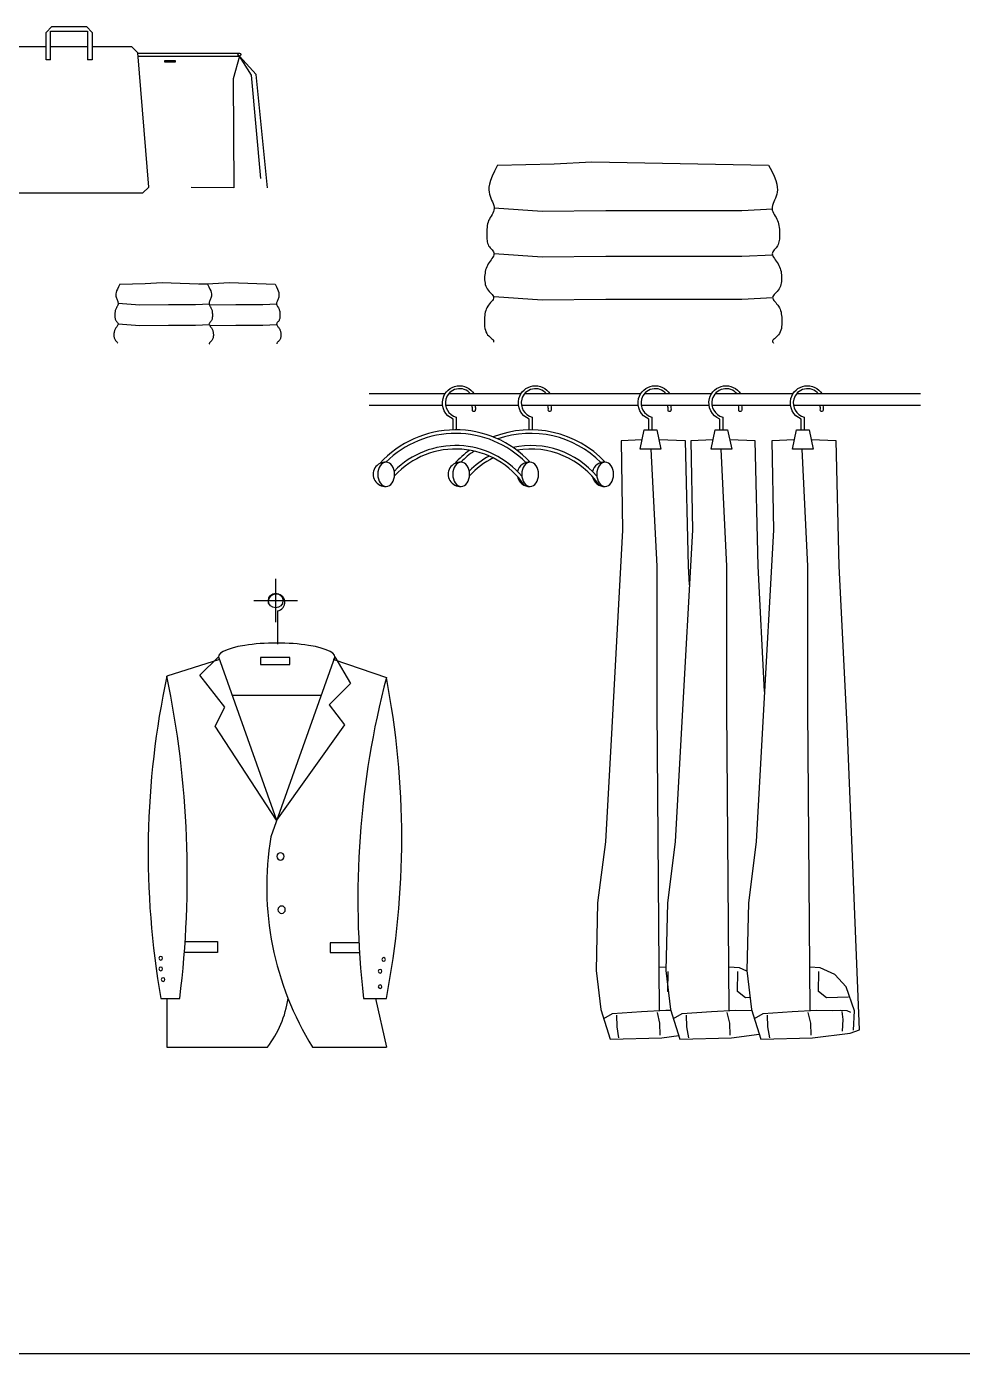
# Model space of a CAD drawing. Header units: inches. Extents: x 8.4 to 50.9, y 14.4 to 39.2.
# Drawn here: x 18.001 to 19.613, y 21.333 to 23.618 of the extents above; entities that cross this region are included whole.
import ezdxf

# ---------------------------------------------------------------- set-up
doc = ezdxf.new("R2010")
doc.units = ezdxf.units.IN
doc.header["$MEASUREMENT"] = 0
for name, color, linetype in [('02', 2, 'Continuous'), ('1', 1, 'Continuous'), ('4', 4, 'Continuous')]:
    doc.layers.add(name, color=color, linetype=linetype)

msp = doc.modelspace()

# ---------------------------------------------------------------- linework, layer by layer
at = {"layer": '02'}
for p, q in [((18.0347, 23.6082), (18.0447, 23.6182)), ((18.0347, 23.561), (18.0347, 23.6082)), ((18.0427, 23.6102), (18.1063, 23.6102)), ((18.0427, 23.561), (18.0427, 23.6102)), ((18.0447, 23.6182), (18.1043, 23.6182)), ((18.1043, 23.6182), (18.1143, 23.6082)), ((18.1063, 23.6102), (18.1063, 23.561)), ((18.1143, 23.6082), (18.1143, 23.561)), ((18.1929, 23.5724), (18.3679, 23.5724)), ((18.1933, 23.5674), (18.3679, 23.5674)), ((18.3679, 23.5674), (18.3572, 23.5281)), ((18.3966, 23.5355), (18.3679, 23.5674)), ((18.3887, 23.5347), (18.3679, 23.5674)), ((18.0427, 23.561), (18.0347, 23.561)), ((18.1143, 23.561), (18.1063, 23.561)), ((18.3572, 23.5281), (18.3583, 23.3405)), ((18.4049, 23.3566), (18.3887, 23.5347)), ((18.4161, 23.3404), (18.3966, 23.5355)), ((18.3583, 23.3405), (18.285, 23.3411)), ((18.4303, 22.5921), (18.4303, 22.6671)), ((18.3928, 22.6296), (18.4678, 22.6296)), ((18.4333, 22.6121), (18.4333, 22.5543)), ((18.3333, 22.5283), (18.243, 22.4992)), ((18.2997, 22.5012), (18.3318, 22.5324)), ((18.3318, 22.5324), (18.432, 22.2512)), ((18.5321, 22.5324), (18.4218, 22.2227)), ((18.5307, 22.5283), (18.621, 22.4971)), ((18.5321, 22.5324), (18.5591, 22.4869)), ((18.3426, 22.4461), (18.2997, 22.5012)), ((18.5085, 22.4661), (18.3554, 22.4661)), ((18.5591, 22.4869), (18.5223, 22.4502)), ((18.3263, 22.4135), (18.3426, 22.4461)), ((18.5223, 22.4502), (18.5489, 22.4155)), ((18.432, 22.2512), (18.3263, 22.4135)), ((18.5489, 22.4155), (18.432, 22.2512)), ((18.2744, 22.0424), (18.3303, 22.0424)), ((18.3303, 22.0424), (18.3303, 22.0237)), ((18.5737, 22.0403), (18.5244, 22.0403)), ((18.5244, 22.0403), (18.5244, 22.0237)), ((18.3303, 22.0237), (18.273, 22.0237)), ((18.5244, 22.0237), (18.5746, 22.0237)), ((18.2326, 21.9444), (18.265, 21.9444)), ((18.243, 21.9444), (18.243, 21.8604)), ((18.5816, 21.9444), (18.621, 21.9444)), ((18.602, 21.9444), (18.621, 21.8604)), ((18.243, 21.8604), (18.416, 21.8604)), ((18.4937, 21.8604), (18.621, 21.8604))]:
    msp.add_line(p, q, dxfattribs=at)
for points in [[(18.0347, 23.583), (17.9629, 23.583), (17.9529, 23.573), (17.9412, 23.3416), (17.9512, 23.3316), (18.2017, 23.3316), (18.2117, 23.3416), (18.1928, 23.573), (18.1828, 23.583), (18.1143, 23.583)], [(18.1063, 23.583), (18.0427, 23.583)], [(18.8126, 23.3792), (18.91, 23.3817), (18.9749, 23.3855), (19.2795, 23.3792)], [(18.8126, 23.3792), (18.8074, 23.369), (18.8034, 23.3604), (18.8005, 23.3531), (18.7987, 23.347), (18.7977, 23.3417), (18.7975, 23.3372), (18.7978, 23.3332), (18.7986, 23.3296), (18.7997, 23.3261), (18.801, 23.3227), (18.8023, 23.3194), (18.8037, 23.3162), (18.8049, 23.3132), (18.8059, 23.3102), (18.8065, 23.3074), (18.8067, 23.3046), (18.8063, 23.302), (18.8056, 23.2994), (18.8044, 23.2968), (18.803, 23.2943), (18.8015, 23.2918), (18.8, 23.2892), (18.7985, 23.2866), (18.7972, 23.2839), (18.7962, 23.2811), (18.7954, 23.2782), (18.7949, 23.2753), (18.7945, 23.2723), (18.7943, 23.2693), (18.7942, 23.2663), (18.7941, 23.2633), (18.7941, 23.2604), (18.7941, 23.2576), (18.7942, 23.2549), (18.7943, 23.2523), (18.7945, 23.2497), (18.7949, 23.2473), (18.7954, 23.245), (18.7962, 23.2428), (18.7972, 23.2408), (18.7985, 23.2389), (18.8, 23.2371), (18.8015, 23.2353), (18.803, 23.2337), (18.8044, 23.232), (18.8055, 23.2304), (18.8062, 23.2287), (18.8065, 23.2269), (18.8062, 23.225), (18.8054, 23.223), (18.8043, 23.2209), (18.8029, 23.2188), (18.8013, 23.2165), (18.7996, 23.2142), (18.7979, 23.2118), (18.7964, 23.2094), (18.795, 23.2069), (18.7938, 23.2043), (18.7928, 23.2017), (18.792, 23.199), (18.7914, 23.1963), (18.7909, 23.1936), (18.7905, 23.1908), (18.7903, 23.1879), (18.7902, 23.1851), (18.7903, 23.1822), (18.7905, 23.1793), (18.7909, 23.1765), (18.7914, 23.1737), (18.7923, 23.1711), (18.7933, 23.1686), (18.7947, 23.1663), (18.7963, 23.1641), (18.798, 23.1621), (18.7999, 23.1602), (18.8016, 23.1585), (18.8032, 23.1568), (18.8046, 23.1552), (18.8055, 23.1535), (18.8058, 23.1519), (18.8056, 23.1502), (18.8049, 23.1484), (18.8037, 23.1466), (18.8022, 23.1447), (18.8006, 23.1428), (18.7988, 23.1407), (18.7971, 23.1386), (18.7955, 23.1364), (18.7942, 23.134), (18.793, 23.1316), (18.7921, 23.129), (18.7914, 23.1264), (18.7908, 23.1236), (18.7904, 23.1207), (18.7901, 23.1177), (18.7899, 23.1146), (18.7898, 23.1114), (18.7898, 23.1081), (18.7899, 23.1047), (18.7902, 23.1015), (18.7907, 23.0983), (18.7915, 23.0953), (18.7925, 23.0924), (18.7938, 23.0898), (18.7954, 23.0875), (18.7973, 23.0855), (18.7992, 23.0837), (18.8011, 23.0821), (18.8028, 23.0806), (18.8042, 23.0792), (18.8053, 23.0779), (18.8058, 23.0767), (18.8058, 23.0754), (18.8054, 23.0746)], [(19.2795, 23.3792), (19.2848, 23.369), (19.2888, 23.3604), (19.2916, 23.3531), (19.2935, 23.347), (19.2944, 23.3417), (19.2947, 23.3372), (19.2943, 23.3332), (19.2936, 23.3296), (19.2925, 23.3261), (19.2912, 23.3227), (19.2898, 23.3194), (19.2885, 23.3162), (19.2873, 23.3132), (19.2863, 23.3102), (19.2856, 23.3074), (19.2855, 23.3046), (19.2858, 23.302), (19.2866, 23.2994), (19.2877, 23.2968), (19.2891, 23.2943), (19.2906, 23.2918), (19.2922, 23.2892), (19.2937, 23.2866), (19.2949, 23.2839), (19.296, 23.2811), (19.2967, 23.2782), (19.2973, 23.2753), (19.2976, 23.2723), (19.2979, 23.2693), (19.298, 23.2663), (19.298, 23.2633), (19.298, 23.2604), (19.298, 23.2576), (19.298, 23.2549), (19.2979, 23.2523), (19.2976, 23.2497), (19.2973, 23.2473), (19.2967, 23.245), (19.296, 23.2428), (19.2949, 23.2408), (19.2937, 23.2389), (19.2922, 23.2371), (19.2906, 23.2353), (19.2891, 23.2337), (19.2878, 23.232), (19.2867, 23.2304), (19.2859, 23.2287), (19.2857, 23.2269), (19.2859, 23.225), (19.2867, 23.223), (19.2878, 23.2209), (19.2893, 23.2188), (19.2909, 23.2165), (19.2925, 23.2142), (19.2942, 23.2118), (19.2958, 23.2094), (19.2972, 23.2069), (19.2983, 23.2043), (19.2993, 23.2017), (19.3001, 23.199), (19.3008, 23.1963), (19.3013, 23.1936), (19.3016, 23.1908), (19.3018, 23.1879), (19.3019, 23.1851), (19.3019, 23.1822), (19.3017, 23.1793), (19.3013, 23.1765), (19.3007, 23.1737), (19.2999, 23.1711), (19.2988, 23.1686), (19.2975, 23.1663), (19.2959, 23.1641), (19.2941, 23.1621), (19.2923, 23.1602), (19.2905, 23.1585), (19.2889, 23.1568), (19.2876, 23.1552), (19.2867, 23.1535), (19.2863, 23.1519), (19.2865, 23.1502), (19.2873, 23.1484), (19.2884, 23.1466), (19.2899, 23.1447), (19.2916, 23.1428), (19.2933, 23.1407), (19.2951, 23.1386), (19.2966, 23.1364), (19.298, 23.134), (19.2991, 23.1316), (19.3, 23.129), (19.3008, 23.1264), (19.3013, 23.1236), (19.3018, 23.1207), (19.3021, 23.1177), (19.3023, 23.1146), (19.3024, 23.1114), (19.3024, 23.1081), (19.3022, 23.1047), (19.3019, 23.1015), (19.3014, 23.0983), (19.3007, 23.0953), (19.2996, 23.0924), (19.2983, 23.0898), (19.2967, 23.0875), (19.2949, 23.0855), (19.293, 23.0837), (19.2911, 23.0821), (19.2894, 23.0806), (19.2879, 23.0792), (19.2868, 23.0779), (19.2863, 23.0767), (19.2864, 23.0754), (19.287, 23.0741), (19.288, 23.0727), (19.288, 23.0727)], [(18.8066, 23.306), (18.8896, 23.3003), (18.9991, 23.3016), (19.2331, 23.3016), (19.2865, 23.3041)], [(18.8066, 23.2271), (18.8896, 23.2214), (18.9991, 23.2227), (19.2331, 23.2227), (19.2865, 23.2253)], [(18.1618, 23.1745), (18.1594, 23.1699), (18.1576, 23.1661), (18.1563, 23.1628), (18.1555, 23.16), (18.155, 23.1577), (18.1549, 23.1556), (18.1551, 23.1538), (18.1554, 23.1522), (18.1559, 23.1506), (18.1565, 23.1491), (18.1571, 23.1476), (18.1577, 23.1462), (18.1583, 23.1448), (18.1587, 23.1435), (18.159, 23.1422), (18.1591, 23.141), (18.1589, 23.1398), (18.1586, 23.1386), (18.1581, 23.1374), (18.1574, 23.1363), (18.1567, 23.1352), (18.1561, 23.134), (18.1554, 23.1328), (18.1548, 23.1316), (18.1544, 23.1304), (18.154, 23.1291), (18.1538, 23.1277), (18.1536, 23.1264), (18.1535, 23.1251), (18.1534, 23.1237), (18.1534, 23.1224), (18.1534, 23.1211), (18.1534, 23.1198), (18.1534, 23.1186), (18.1535, 23.1174), (18.1536, 23.1162), (18.1538, 23.1152), (18.154, 23.1141), (18.1544, 23.1131), (18.1548, 23.1122), (18.1554, 23.1114), (18.1561, 23.1105), (18.1567, 23.1098), (18.1574, 23.109), (18.158, 23.1083), (18.1585, 23.1075), (18.1589, 23.1068), (18.159, 23.106), (18.1589, 23.1051), (18.1585, 23.1042), (18.158, 23.1033), (18.1574, 23.1023), (18.1567, 23.1013), (18.1559, 23.1003), (18.1551, 23.0992), (18.1544, 23.0981), (18.1538, 23.097), (18.1533, 23.0958), (18.1528, 23.0946), (18.1525, 23.0934), (18.1522, 23.0922), (18.152, 23.091), (18.1518, 23.0897), (18.1517, 23.0884), (18.1517, 23.0872), (18.1517, 23.0859), (18.1518, 23.0846), (18.152, 23.0833), (18.1522, 23.0821), (18.1526, 23.0809), (18.1531, 23.0797), (18.1537, 23.0787), (18.1544, 23.0777), (18.1552, 23.0768), (18.156, 23.076), (18.1568, 23.0752), (18.1575, 23.0744), (18.1581, 23.0737), (18.1585, 23.073), (18.1585, 23.0729)], [(18.1618, 23.1745), (18.2056, 23.1756), (18.2348, 23.1774), (18.313, 23.1745)], [(18.2985, 23.175), (18.3218, 23.1756), (18.351, 23.1774), (18.4292, 23.1745)], [(18.313, 23.1745), (18.3153, 23.1699), (18.3171, 23.1661), (18.3184, 23.1628), (18.3192, 23.16), (18.3197, 23.1577), (18.3198, 23.1556), (18.3196, 23.1538), (18.3193, 23.1522), (18.3188, 23.1506), (18.3182, 23.1491), (18.3176, 23.1476), (18.317, 23.1462), (18.3164, 23.1448), (18.316, 23.1435), (18.3157, 23.1422), (18.3156, 23.141), (18.3158, 23.1398), (18.3162, 23.1386), (18.3167, 23.1374), (18.3173, 23.1363), (18.318, 23.1352), (18.3187, 23.134), (18.3193, 23.1328), (18.3199, 23.1316), (18.3204, 23.1304), (18.3207, 23.1291), (18.321, 23.1277), (18.3211, 23.1264), (18.3212, 23.1251), (18.3213, 23.1237), (18.3213, 23.1224), (18.3213, 23.1211), (18.3213, 23.1198), (18.3213, 23.1186), (18.3212, 23.1174), (18.3211, 23.1162), (18.321, 23.1152), (18.3207, 23.1141), (18.3204, 23.1131), (18.3199, 23.1122), (18.3193, 23.1114), (18.3187, 23.1105), (18.318, 23.1098), (18.3173, 23.109), (18.3167, 23.1083), (18.3162, 23.1075), (18.3159, 23.1068), (18.3157, 23.106), (18.3159, 23.1051), (18.3162, 23.1042), (18.3167, 23.1033), (18.3173, 23.1023), (18.3181, 23.1013), (18.3188, 23.1003), (18.3196, 23.0992), (18.3203, 23.0981), (18.3209, 23.097), (18.3214, 23.0958), (18.3219, 23.0946), (18.3222, 23.0934), (18.3225, 23.0922), (18.3228, 23.091), (18.3229, 23.0897), (18.323, 23.0884), (18.3231, 23.0872), (18.323, 23.0859), (18.3229, 23.0846), (18.3228, 23.0833), (18.3225, 23.0821), (18.3221, 23.0809), (18.3217, 23.0797), (18.3211, 23.0787), (18.3203, 23.0777), (18.3195, 23.0768), (18.3187, 23.076), (18.3179, 23.0752), (18.3172, 23.0744), (18.3166, 23.0737), (18.3162, 23.073), (18.316, 23.0722), (18.316, 23.072)], [(18.4292, 23.1745), (18.4316, 23.1699), (18.4334, 23.1661), (18.4347, 23.1628), (18.4355, 23.16), (18.4359, 23.1577), (18.436, 23.1556), (18.4359, 23.1538), (18.4355, 23.1522), (18.435, 23.1506), (18.4345, 23.1491), (18.4338, 23.1476), (18.4332, 23.1462), (18.4327, 23.1448), (18.4323, 23.1435), (18.432, 23.1422), (18.4319, 23.141), (18.432, 23.1398), (18.4324, 23.1386), (18.4329, 23.1374), (18.4335, 23.1363), (18.4342, 23.1352), (18.4349, 23.134), (18.4356, 23.1328), (18.4362, 23.1316), (18.4366, 23.1304), (18.437, 23.1291), (18.4372, 23.1277), (18.4374, 23.1264), (18.4375, 23.1251), (18.4375, 23.1237), (18.4375, 23.1224), (18.4375, 23.1211), (18.4375, 23.1198), (18.4375, 23.1186), (18.4375, 23.1174), (18.4374, 23.1162), (18.4372, 23.1152), (18.437, 23.1141), (18.4366, 23.1131), (18.4362, 23.1122), (18.4356, 23.1114), (18.4349, 23.1105), (18.4342, 23.1098), (18.4335, 23.109), (18.4329, 23.1083), (18.4324, 23.1075), (18.4321, 23.1068), (18.432, 23.106), (18.4321, 23.1051), (18.4324, 23.1042), (18.433, 23.1033), (18.4336, 23.1023), (18.4343, 23.1013), (18.4351, 23.1003), (18.4358, 23.0992), (18.4365, 23.0981), (18.4372, 23.097), (18.4377, 23.0958), (18.4381, 23.0946), (18.4385, 23.0934), (18.4388, 23.0922), (18.439, 23.091), (18.4392, 23.0897), (18.4393, 23.0884), (18.4393, 23.0872), (18.4393, 23.0859), (18.4392, 23.0846), (18.439, 23.0833), (18.4387, 23.0821), (18.4384, 23.0809), (18.4379, 23.0797), (18.4373, 23.0787), (18.4366, 23.0777), (18.4358, 23.0768), (18.435, 23.076), (18.4342, 23.0752), (18.4334, 23.0744), (18.4328, 23.0737), (18.4324, 23.073), (18.4323, 23.0722), (18.4323, 23.072)], [(18.8066, 23.1534), (18.8896, 23.1477), (18.9991, 23.1489), (19.2331, 23.1489), (19.2865, 23.1515)], [(18.159, 23.1416), (18.1964, 23.139), (18.2457, 23.1396), (18.2921, 23.1396), (18.3161, 23.1407)], [(18.316, 23.139), (18.3619, 23.1396), (18.4083, 23.1396), (18.4324, 23.1407)], [(18.159, 23.1061), (18.1964, 23.1035), (18.2457, 23.1041), (18.2921, 23.1041), (18.3161, 23.1052)], [(18.3166, 23.1036), (18.3619, 23.1041), (18.4083, 23.1041), (18.4324, 23.1052)], [(18.316, 23.072), (18.3161, 23.072)], [(19.0616, 22.9066), (19.0253, 22.9047), (19.028, 22.7509), (19.0091, 22.4109), (18.9983, 22.214), (18.9848, 22.1088), (18.9821, 21.9927), (18.9902, 21.9253), (19.0064, 21.874)], [(19.143, 22.6569), (19.1414, 22.6888), (19.136, 22.9047), (19.0905, 22.9067)], [(19.1837, 22.9067), (19.1455, 22.9047), (19.1482, 22.7509), (19.1293, 22.4109), (19.1185, 22.214), (19.105, 22.1088), (19.1023, 21.9927), (19.1104, 21.9253), (19.1266, 21.874)], [(19.2722, 22.4731), (19.2616, 22.6888), (19.2562, 22.9047), (19.2125, 22.9066)], [(19.324, 22.9067), (19.285, 22.9047), (19.2877, 22.7509), (19.2688, 22.4109), (19.258, 22.214), (19.2445, 22.1088), (19.2418, 21.9927), (19.2499, 21.9253), (19.2661, 21.874)], [(19.2661, 21.874), (19.3552, 21.8767), (19.42, 21.8848), (19.4362, 21.8902), (19.4227, 22.2167), (19.4146, 22.4136), (19.4011, 22.6888), (19.3957, 22.9047), (19.3528, 22.9066)], [(19.0915, 21.9236), (19.0874, 22.4433), (19.0874, 22.6888), (19.0773, 22.8905)], [(19.2117, 21.9236), (19.2076, 22.4433), (19.2076, 22.6888), (19.1975, 22.8905)], [(19.3511, 21.9236), (19.3471, 22.4433), (19.3471, 22.6888), (19.337, 22.8905)], [(19.1024, 21.9974), (19.0909, 21.9982)], [(19.1068, 21.9556), (19.1057, 21.9565), (19.1063, 21.9906)], [(19.2419, 21.9911), (19.2291, 21.997), (19.2111, 21.9982)], [(19.2474, 21.9458), (19.2394, 21.9455), (19.2259, 21.9565), (19.2265, 21.9906)], [(19.4259, 21.8895), (19.4272, 21.923), (19.413, 21.9642), (19.3937, 21.9854), (19.3685, 21.997), (19.3506, 21.9982)], [(19.4169, 21.9468), (19.3789, 21.9455), (19.3653, 21.9565), (19.366, 21.9906)], [(18.9955, 21.9095), (19.0103, 21.9185), (19.0606, 21.9217), (19.1025, 21.9243), (19.1108, 21.9241)], [(19.0928, 21.8812), (19.0923, 21.9016), (19.088, 21.9199)], [(19.1157, 21.9095), (19.1305, 21.9185), (19.1808, 21.9217), (19.2227, 21.9243), (19.2497, 21.9236), (19.2504, 21.9237)], [(19.213, 21.8812), (19.2125, 21.9016), (19.2082, 21.9199)], [(19.2551, 21.9095), (19.27, 21.9185), (19.3202, 21.9217), (19.3621, 21.9243), (19.3892, 21.9236), (19.4033, 21.9243), (19.4143, 21.9236), (19.4207, 21.9204)], [(19.3525, 21.8812), (19.3519, 21.9016), (19.3476, 21.9199)], [(19.4069, 21.8882), (19.408, 21.9081), (19.4063, 21.9221)], [(19.0174, 21.9156), (19.0179, 21.8957), (19.0211, 21.8763)], [(19.1376, 21.9156), (19.1381, 21.8957), (19.1413, 21.8763)], [(19.277, 21.9156), (19.2776, 21.8957), (19.2808, 21.8763)], [(19.0064, 21.874), (19.0955, 21.8767), (19.1246, 21.8804)], [(19.1266, 21.874), (19.2157, 21.8767), (19.2633, 21.8827)]]:
    msp.add_lwpolyline(points, dxfattribs=at)
for points in [[(18.2392, 23.5599), (18.2573, 23.5599), (18.2573, 23.5568), (18.2392, 23.5568)], [(19.076, 22.9239), (19.0868, 22.9238), (19.094, 22.8905), (19.076, 22.8905), (19.0583, 22.8905), (19.0652, 22.9238)], [(19.198, 22.9239), (19.2088, 22.9238), (19.2161, 22.8905), (19.198, 22.8905), (19.1803, 22.8905), (19.1872, 22.9238)], [(19.3383, 22.9239), (19.3491, 22.9238), (19.3563, 22.8905), (19.3383, 22.8905), (19.3206, 22.8905), (19.3275, 22.9238)], [(18.4039, 22.5196), (18.4549, 22.5196), (18.4549, 22.5318), (18.4039, 22.5318)]]:
    msp.add_lwpolyline(points, close=True, dxfattribs=at)
for points in [[(18.7363, 22.924), (18.7363, 22.9421, -0.375799), (18.7186, 22.9775, -0.662316), (18.7721, 22.9854)], [(18.766, 22.9854, 0.616313), (18.7234, 22.9762, 0.413702), (18.7413, 22.9457), (18.7413, 22.924)], [(18.8671, 22.924), (18.8671, 22.9421, -0.375799), (18.8493, 22.9775, -0.662316), (18.9029, 22.9854)], [(18.8968, 22.9854, 0.616313), (18.8541, 22.9762, 0.413702), (18.8721, 22.9457), (18.8721, 22.924)], [(19.0733, 22.924), (19.0733, 22.9421, -0.375799), (19.0555, 22.9775, -0.662316), (19.1091, 22.9854)], [(19.103, 22.9854, 0.616313), (19.0604, 22.9762, 0.413702), (19.0783, 22.9457), (19.0783, 22.924)], [(19.1953, 22.924), (19.1953, 22.9421, -0.375799), (19.1776, 22.9775, -0.662316), (19.2311, 22.9854)], [(19.225, 22.9854, 0.616313), (19.1824, 22.9762, 0.413702), (19.2003, 22.9457), (19.2003, 22.924)], [(19.3356, 22.924), (19.3356, 22.9421, -0.375799), (19.3178, 22.9775, -0.662316), (19.3714, 22.9854)], [(19.3653, 22.9854, 0.616313), (19.3227, 22.9762, 0.413702), (19.3406, 22.9457), (19.3406, 22.924)], [(18.7738, 22.9654, -0.068798), (18.7742, 22.9574, -1.055238), (18.7692, 22.9578, 0.07858), (18.7687, 22.9654, 0.07858)], [(18.9045, 22.9654, -0.068798), (18.9049, 22.9574, -1.055238), (18.8999, 22.9578, 0.07858), (18.8994, 22.9654, 0.07858)], [(19.1108, 22.9654, -0.068798), (19.1112, 22.9574, -1.055238), (19.1062, 22.9578, 0.07858), (19.1056, 22.9654, 0.07858)], [(19.2328, 22.9654, -0.068798), (19.2332, 22.9574, -1.055238), (19.2282, 22.9578, 0.07858), (19.2277, 22.9654, 0.07858)], [(19.3731, 22.9654, -0.068798), (19.3735, 22.9574, -1.055238), (19.3685, 22.9578, 0.07858), (19.368, 22.9654, 0.07858)]]:
    msp.add_lwpolyline(points, format="xyb", dxfattribs=at)
for points in [[(18.4323, 22.189, 1), (18.4449, 22.189, 1)], [(18.4343, 22.0972, 1), (18.4469, 22.0972, 1)], [(18.2292, 22.0135, 1), (18.2355, 22.0135, 1)], [(18.6132, 22.0115, 1), (18.6195, 22.0115, 1)], [(18.2292, 21.9952, 1), (18.2355, 21.9952, 1)], [(18.607, 21.9911, 1), (18.6133, 21.9911, 1)], [(18.2332, 21.9768, 1), (18.2395, 21.9768, 1)], [(18.607, 21.9646, 1), (18.6133, 21.9646, 1)]]:
    msp.add_lwpolyline(points, format="xyb", close=True, dxfattribs=at)
for centre, radius in [((18.3679, 23.5699), 0.0025), ((18.4303, 22.6296), 0.0125)]:
    msp.add_circle(centre, radius, dxfattribs=at)
for centre, radius, start, end in [((18.7404, 22.7474), 0.1762, 43.1862, 137.8043), ((18.8695, 22.7474), 0.1762, 43.1862, 111.4957), ((18.7404, 22.7474), 0.1702, 44.7029, 134.8921), ((18.8695, 22.7474), 0.1702, 44.7029, 109.3947), ((18.7404, 22.7474), 0.1492, 40.1435, 135.1021), ((18.7404, 22.7474), 0.1432, 34.2159, 137.3066), ((18.8695, 22.7474), 0.1762, 126.727, 137.8043), ((18.8695, 22.7474), 0.1702, 124.8763, 134.8921), ((18.8695, 22.7474), 0.1492, 118.5706, 135.1021), ((18.8695, 22.7474), 0.1492, 40.1435, 101.8164), ((18.8695, 22.7474), 0.1432, 34.2159, 99.5511), ((18.6193, 22.8471), 0.021, 86.3555, 273.6445), ((18.7485, 22.8471), 0.021, 86.3555, 273.6445), ((18.8695, 22.7474), 0.1432, 116.7981, 137.3066), ((18.8675, 22.8471), 0.021, 86.3555, 166.9772), ((18.9966, 22.8471), 0.021, 86.3555, 166.9772), ((18.8675, 22.8471), 0.021, 190.5345, 273.6445), ((18.9966, 22.8471), 0.021, 190.5345, 273.6445), ((18.4316, 22.6264), 0.0144, 277.0013, 187.0013), ((19.6526, 22.1953), 1.442, 167.8367, 190.0222), ((16.5768, 22.1552), 1.7013, 352.8826, 11.665), ((20.0732, 22.1159), 1.5014, 165.291, 186.5593), ((17.1963, 22.2208), 1.4512, 349.0219, 10.9781), ((18.9402, 22.1373), 0.5253, 170.6474, 211.813), ((18.2764, 21.969), 0.1769, 322.1003, 351.9873)]:
    msp.add_arc(centre, radius, start, end, dxfattribs=at)
at = {"layer": '02', "extrusion": (0, 0, -1)}
for centre in [(18.6206, 22.8471), (18.7498, 22.8471), (18.8688, 22.8471), (18.998, 22.8471)]:
    msp.add_ellipse(centre, major_axis=(0, 0.0209), ratio=0.694378, dxfattribs=at)
at = {"layer": '02'}
msp.add_ellipse((18.432, 22.5324), major_axis=(0.1002, 0), ratio=0.239622, start_param=-0.170263, end_param=3.311855, dxfattribs=at)
at = {"layer": '1'}
msp.add_line((8.7087, 21.3329), (29.0349, 21.3329), dxfattribs=at)
at = {"layer": '4'}
for p, q in [((18.722, 22.9855), (18.5911, 22.9855)), ((18.8527, 22.9855), (18.7281, 22.9855)), ((19.0589, 22.9855), (18.8588, 22.9855)), ((19.181, 22.9855), (19.0651, 22.9855)), ((19.3213, 22.9855), (19.1871, 22.9855)), ((19.5411, 22.9855), (19.3274, 22.9855)), ((18.7179, 22.9655), (18.5911, 22.9655)), ((18.8487, 22.9655), (18.723, 22.9655)), ((19.0549, 22.9655), (18.8537, 22.9655)), ((19.1769, 22.9655), (19.06, 22.9655)), ((19.3172, 22.9655), (19.182, 22.9655)), ((19.5411, 22.9655), (19.3223, 22.9655))]:
    msp.add_line(p, q, dxfattribs=at)

doc.saveas('drawing.dxf')
